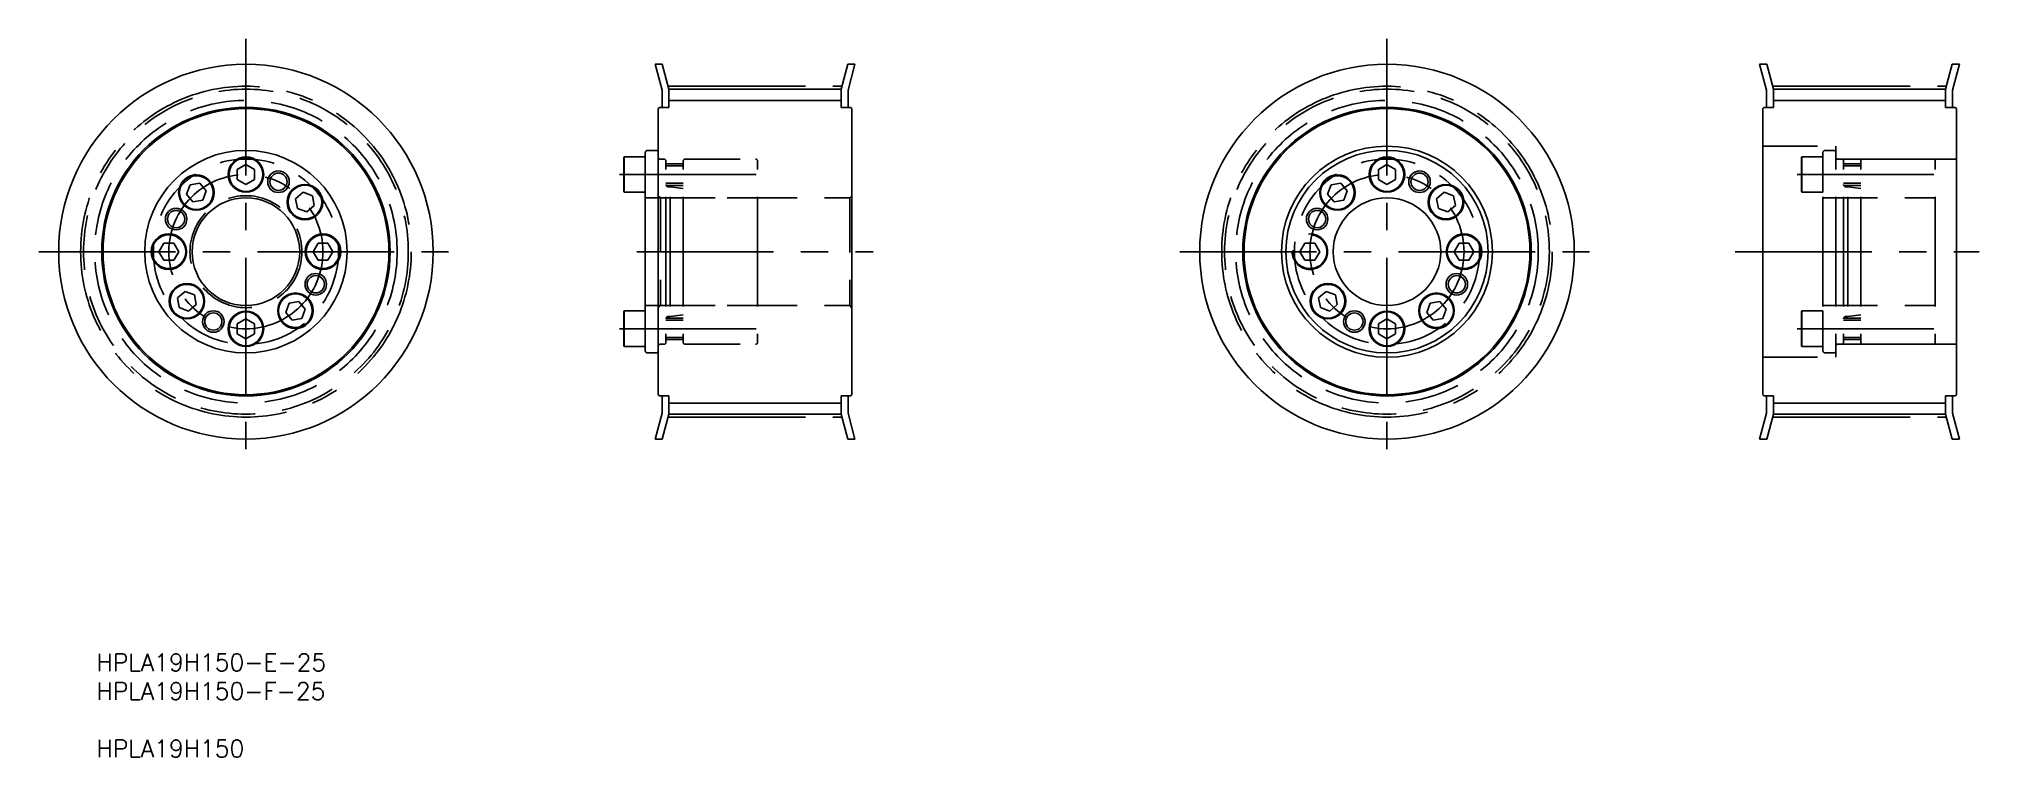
# Model space of a CAD drawing. Extents: x 2 to 452, y -15 to 152.
import ezdxf

# ---------------------------------------------------------------- set-up
doc = ezdxf.new("R2010")
doc.units = 0
doc.linetypes.add('CENTER', pattern=[50.8, 31.75, -6.35, 6.35, -6.35])
doc.linetypes.add('DASHED', pattern=[19.05, 12.7, -6.35])
doc.layers.get('0').update_dxf_attribs({"linetype": 'CONTINUOUS'})
doc.layers.add('CENTER', color=1, linetype='CENTER')
doc.styles.add('MISUMI', font='txt.shx')

# ---------------------------------------------------------------- blocks, each defined once
blk = doc.blocks.new('*U6')
at = {"color": 7, "linetype": 'CONTINUOUS', "style": 'MISUMI'}
for s, p in [('HPLA19H150-E-25', (15.05, 4.8)), ('HPLA19H150-F-25', (15.05, -1.87)), ('HPLA19H150', (15.05, -15.2))]:
    blk.add_text(s, height=4, dxfattribs=at).set_placement(p)

msp = doc.modelspace()

# ---------------------------------------------------------------- linework, layer by layer
at = {"color": 7, "linetype": 'CONTINUOUS'}
for p, q in [((144.79, 145.64), (146.45, 145.64)), ((146.4, 139.65), (144.79, 145.64)), ((148, 139.86), (146.45, 145.64)), ((188, 139.86), (189.54, 145.64)), ((191.2, 145.64), (189.54, 145.64)), ((189.6, 139.65), (191.2, 145.64)), ((401.35, 145.64), (403.01, 145.64)), ((402.96, 139.65), (401.35, 145.64)), ((404.56, 139.86), (403.01, 145.64)), ((444.56, 139.86), (446.1, 145.64)), ((447.76, 145.64), (446.1, 145.64)), ((446.16, 139.65), (447.76, 145.64)), ((148, 139.86), (188, 139.86)), ((148, 135.64), (148, 139.86)), ((188, 135.64), (188, 139.86)), ((404.56, 139.86), (444.56, 139.86)), ((404.56, 135.64), (404.56, 139.86)), ((444.56, 135.64), (444.56, 139.86)), ((145.5, 135.34), (145.8, 135.64)), ((145.5, 68.94), (145.5, 135.34)), ((145.8, 135.64), (148, 135.64)), ((146.4, 135.64), (146.4, 139.65)), ((188, 135.64), (190.2, 135.64)), ((189.6, 135.64), (189.6, 139.65)), ((190.2, 135.64), (190.5, 135.34)), ((190.5, 68.94), (190.5, 135.34)), ((402.06, 135.34), (402.36, 135.64)), ((402.06, 68.94), (402.06, 135.34)), ((402.36, 135.64), (404.56, 135.64)), ((402.96, 135.64), (402.96, 139.65)), ((444.56, 135.64), (446.76, 135.64)), ((446.16, 135.64), (446.16, 139.65)), ((446.76, 135.64), (447.06, 135.34)), ((447.06, 68.94), (447.06, 135.34)), ((49.73, 122.35), (47.73, 121.2)), ((51.73, 121.2), (49.73, 122.35)), ((50.73, 121.78), (50.73, 121.78)), ((137.5, 123.97), (137.61, 124.17)), ((137.5, 116.12), (137.5, 123.97)), ((137.61, 115.92), (137.61, 124.17)), ((137.61, 124.17), (142.5, 124.17)), ((142.5, 102.14), (142.5, 125.14)), ((142.5, 115.92), (142.5, 124.17)), ((142.5, 117.54), (142.5, 122.54)), ((143, 125.64), (145, 125.64)), ((145.5, 102.14), (145.5, 125.14)), ((314.79, 122.35), (312.79, 121.2)), ((316.79, 121.2), (314.79, 122.35)), ((315.79, 121.78), (315.79, 121.78)), ((36.74, 117.63), (35.95, 115.46)), ((39.01, 118.03), (36.74, 117.63)), ((40.5, 116.26), (39.01, 118.03)), ((47.73, 121.2), (47.73, 118.89)), ((47.73, 118.89), (49.73, 117.74)), ((49.73, 117.74), (51.73, 118.89)), ((51.23, 121.49), (51.23, 121.49)), ((51.73, 118.89), (51.73, 121.2)), ((301.8, 117.63), (301.01, 115.46)), ((304.07, 118.03), (301.8, 117.63)), ((305.56, 116.26), (304.07, 118.03)), ((312.79, 121.2), (312.79, 118.89)), ((312.79, 118.89), (314.79, 117.74)), ((314.79, 117.74), (316.79, 118.89)), ((316.29, 121.49), (316.29, 121.49)), ((316.79, 118.89), (316.79, 121.2)), ((35.95, 115.46), (37.43, 113.69)), ((37.43, 113.69), (39.71, 114.09)), ((39.71, 114.09), (40.5, 116.26)), ((63.04, 115.92), (61.27, 114.44)), ((61.27, 114.44), (61.67, 112.17)), ((65.21, 115.13), (63.04, 115.92)), ((63.84, 111.38), (65.61, 112.86)), ((65.61, 112.86), (65.21, 115.13)), ((137.5, 116.12), (137.61, 115.92)), ((137.61, 115.92), (142.5, 115.92)), ((301.01, 115.46), (302.49, 113.69)), ((302.49, 113.69), (304.77, 114.09)), ((304.77, 114.09), (305.56, 116.26)), ((328.1, 115.92), (326.33, 114.44)), ((326.33, 114.44), (326.73, 112.17)), ((330.27, 115.13), (328.1, 115.92)), ((328.9, 111.38), (330.67, 112.86)), ((330.67, 112.86), (330.27, 115.13)), ((61.67, 112.17), (63.84, 111.38)), ((326.73, 112.17), (328.9, 111.38)), ((30.67, 104.14), (29.52, 102.14)), ((32.98, 104.14), (30.67, 104.14)), ((34.14, 102.14), (32.98, 104.14)), ((66.47, 104.14), (65.32, 102.14)), ((68.78, 104.14), (66.47, 104.14)), ((69.94, 102.14), (68.78, 104.14)), ((295.73, 104.14), (294.58, 102.14)), ((298.04, 104.14), (295.73, 104.14)), ((299.2, 102.14), (298.04, 104.14)), ((331.53, 104.14), (330.38, 102.14)), ((333.84, 104.14), (331.53, 104.14)), ((335, 102.14), (333.84, 104.14)), ((29.52, 102.14), (30.67, 100.14)), ((30.67, 100.14), (32.98, 100.14)), ((32.98, 100.14), (34.14, 102.14)), ((65.32, 102.14), (66.47, 100.14)), ((66.47, 100.14), (68.78, 100.14)), ((68.78, 100.14), (69.94, 102.14)), ((142.5, 102.14), (142.5, 79.14)), ((145.5, 102.14), (145.5, 79.14)), ((294.58, 102.14), (295.73, 100.14)), ((295.73, 100.14), (298.04, 100.14)), ((298.04, 100.14), (299.2, 102.14)), ((330.38, 102.14), (331.53, 100.14)), ((331.53, 100.14), (333.84, 100.14)), ((333.84, 100.14), (335, 102.14)), ((35.61, 92.91), (33.85, 91.43)), ((33.85, 91.43), (34.25, 89.15)), ((37.79, 92.12), (35.61, 92.91)), ((38.19, 89.85), (37.79, 92.12)), ((59.75, 90.2), (58.96, 88.03)), ((62.02, 90.6), (59.75, 90.2)), ((63.51, 88.83), (62.02, 90.6)), ((300.67, 92.91), (298.91, 91.43)), ((298.91, 91.43), (299.31, 89.15)), ((302.84, 92.12), (300.67, 92.91)), ((303.25, 89.85), (302.84, 92.12)), ((324.81, 90.2), (324.02, 88.03)), ((327.08, 90.6), (324.81, 90.2)), ((328.57, 88.83), (327.08, 90.6)), ((34.25, 89.15), (36.42, 88.36)), ((36.42, 88.36), (38.19, 89.85)), ((49.73, 86.55), (47.73, 85.4)), ((51.73, 85.4), (49.73, 86.55)), ((58.96, 88.03), (60.44, 86.26)), ((60.44, 86.26), (62.72, 86.66)), ((62.72, 86.66), (63.51, 88.83)), ((137.5, 88.17), (137.61, 88.37)), ((137.5, 88.17), (137.5, 80.32)), ((137.61, 88.37), (142.5, 88.37)), ((137.61, 88.37), (137.61, 80.12)), ((142.5, 88.37), (142.5, 80.12)), ((142.5, 86.74), (142.5, 81.74)), ((299.31, 89.15), (301.48, 88.36)), ((301.48, 88.36), (303.25, 89.85)), ((314.79, 86.55), (312.79, 85.4)), ((316.79, 85.4), (314.79, 86.55)), ((324.02, 88.03), (325.5, 86.26)), ((325.5, 86.26), (327.78, 86.66)), ((327.78, 86.66), (328.57, 88.83)), ((47.73, 85.4), (47.73, 83.09)), ((47.73, 83.09), (49.73, 81.94)), ((49.73, 81.94), (51.73, 83.09)), ((51.73, 83.09), (51.73, 85.4)), ((312.79, 85.4), (312.79, 83.09)), ((312.79, 83.09), (314.79, 81.94)), ((314.79, 81.94), (316.79, 83.09)), ((316.79, 83.09), (316.79, 85.4)), ((137.5, 80.32), (137.61, 80.12)), ((137.61, 80.12), (142.5, 80.12)), ((143, 78.64), (145, 78.64)), ((145.5, 68.94), (145.8, 68.64)), ((145.8, 68.64), (148, 68.64)), ((146.4, 68.64), (146.4, 64.64)), ((148, 64.42), (148, 68.64)), ((188, 68.64), (190.2, 68.64)), ((188, 64.42), (188, 68.64)), ((189.6, 68.64), (189.6, 64.64)), ((190.5, 68.94), (190.2, 68.64)), ((402.06, 68.94), (402.36, 68.64)), ((402.36, 68.64), (404.56, 68.64)), ((402.96, 68.64), (402.96, 64.64)), ((404.56, 64.42), (404.56, 68.64)), ((444.56, 68.64), (446.76, 68.64)), ((444.56, 64.42), (444.56, 68.64)), ((446.16, 68.64), (446.16, 64.64)), ((447.06, 68.94), (446.76, 68.64)), ((146.4, 64.64), (144.79, 58.64)), ((148, 64.42), (146.45, 58.64)), ((148, 64.42), (188, 64.42)), ((188, 64.42), (189.54, 58.64)), ((189.6, 64.64), (191.2, 58.64)), ((402.96, 64.64), (401.35, 58.64)), ((404.56, 64.42), (403.01, 58.64)), ((404.56, 64.42), (444.56, 64.42)), ((444.56, 64.42), (446.1, 58.64)), ((446.16, 64.64), (447.76, 58.64)), ((144.79, 58.64), (146.45, 58.64)), ((191.2, 58.64), (189.54, 58.64)), ((401.35, 58.64), (403.01, 58.64)), ((447.76, 58.64), (446.1, 58.64))]:
    msp.add_line(p, q, dxfattribs=at)
at = {"color": 3, "linetype": 'CONTINUOUS'}
for p, q in [((148, 137.27), (188, 137.27)), ((404.56, 137.27), (444.56, 137.27)), ((148, 67.01), (188, 67.01)), ((404.56, 67.01), (444.56, 67.01))]:
    msp.add_line(p, q, dxfattribs=at)
at = {"color": 3, "linetype": 'DASHED'}
for p, q in [((402.06, 126.64), (419.06, 126.64)), ((419.06, 123.64), (419.06, 126.64)), ((145.91, 123.64), (146.8, 123.64)), ((147.3, 102.14), (147.3, 123.14)), ((151.3, 122.54), (147.3, 122.54)), ((151.3, 122.04), (147.3, 122.04)), ((151.3, 102.14), (151.3, 123.14)), ((151.8, 123.64), (168.1, 123.64)), ((168.6, 102.14), (168.6, 123.14)), ((411.06, 123.97), (411.17, 124.17)), ((411.06, 116.12), (411.06, 123.97)), ((411.17, 115.92), (411.17, 124.17)), ((411.17, 124.17), (416.06, 124.17)), ((416.06, 102.14), (416.06, 125.14)), ((416.06, 115.92), (416.06, 124.17)), ((416.06, 117.54), (416.06, 122.54)), ((416.56, 125.64), (418.56, 125.64)), ((419.06, 102.14), (419.06, 125.14)), ((419.06, 123.64), (447.06, 123.64)), ((419.47, 123.64), (420.36, 123.64)), ((420.86, 102.14), (420.86, 123.14)), ((424.86, 122.54), (420.86, 122.54)), ((424.86, 122.04), (420.86, 122.04)), ((424.86, 102.14), (424.86, 123.14)), ((425.36, 123.64), (441.66, 123.64)), ((442.16, 102.14), (442.16, 123.14)), ((151.3, 118.04), (147.3, 118.04)), ((151.3, 117.54), (147.3, 117.54)), ((424.86, 118.04), (420.86, 118.04)), ((424.86, 117.54), (420.86, 117.54)), ((142.5, 114.64), (168.6, 114.64)), ((145.5, 115.14), (146, 114.64)), ((146, 114.64), (146, 89.64)), ((146, 114.64), (190, 114.64)), ((147.9, 117.17), (148.3, 117.17)), ((148.3, 102.14), (148.3, 117.17)), ((148.3, 117.17), (151.3, 116.83)), ((190.5, 115.14), (190, 114.64)), ((190, 114.64), (190, 89.64)), ((411.06, 116.12), (411.17, 115.92)), ((411.17, 115.92), (416.06, 115.92)), ((416.06, 114.64), (442.16, 114.64)), ((421.46, 117.17), (421.86, 117.17)), ((421.86, 102.14), (421.86, 117.17)), ((421.86, 117.17), (424.86, 116.83)), ((147.3, 102.14), (147.3, 81.14)), ((148.3, 102.14), (148.3, 87.12)), ((151.3, 102.14), (151.3, 81.14)), ((168.6, 102.14), (168.6, 81.14)), ((416.06, 102.14), (416.06, 79.14)), ((419.06, 102.14), (419.06, 79.14)), ((420.86, 102.14), (420.86, 81.14)), ((421.86, 102.14), (421.86, 87.12)), ((424.86, 102.14), (424.86, 81.14)), ((442.16, 102.14), (442.16, 81.14)), ((142.5, 89.64), (168.6, 89.64)), ((145.5, 89.14), (146, 89.64)), ((146, 89.64), (190, 89.64)), ((151.3, 86.74), (147.3, 86.74)), ((151.3, 86.24), (147.3, 86.24)), ((147.9, 87.12), (148.3, 87.12)), ((148.3, 87.12), (151.3, 87.46)), ((190.5, 89.14), (190, 89.64)), ((411.06, 88.17), (411.17, 88.37)), ((411.06, 88.17), (411.06, 80.32)), ((411.17, 88.37), (416.06, 88.37)), ((411.17, 88.37), (411.17, 80.12)), ((416.06, 89.64), (442.16, 89.64)), ((416.06, 88.37), (416.06, 80.12)), ((416.06, 86.74), (416.06, 81.74)), ((424.86, 86.74), (420.86, 86.74)), ((424.86, 86.24), (420.86, 86.24)), ((421.46, 87.12), (421.86, 87.12)), ((421.86, 87.12), (424.86, 87.46)), ((151.3, 82.24), (147.3, 82.24)), ((151.3, 81.74), (147.3, 81.74)), ((424.86, 82.24), (420.86, 82.24)), ((424.86, 81.74), (420.86, 81.74)), ((145.91, 80.64), (146.8, 80.64)), ((151.8, 80.64), (168.1, 80.64)), ((402.06, 77.64), (419.06, 77.64)), ((411.06, 80.32), (411.17, 80.12)), ((411.17, 80.12), (416.06, 80.12)), ((416.56, 78.64), (418.56, 78.64)), ((419.06, 80.64), (419.06, 77.64)), ((419.06, 80.64), (447.06, 80.64)), ((419.47, 80.64), (420.36, 80.64)), ((425.36, 80.64), (441.66, 80.64))]:
    msp.add_line(p, q, dxfattribs=at)
at = {"color": 7, "linetype": 'CONTINUOUS'}
for centre, radius in [((49.73, 102.14), 43.5), ((314.79, 102.14), 43.5), ((49.73, 102.14), 33.5), ((49.73, 102.14), 33.2), ((314.79, 102.14), 33.5), ((314.79, 102.14), 33.2), ((314.79, 102.14), 24.5), ((49.73, 102.14), 23.5), ((49.73, 120.04), 4.12), ((49.73, 120.04), 3.92), ((314.79, 102.14), 23.5), ((314.79, 120.04), 4.12), ((314.79, 120.04), 3.92), ((38.22, 115.86), 4.12), ((38.22, 115.86), 3.92), ((57.29, 118.37), 2), ((63.44, 113.65), 4.12), ((63.44, 113.65), 3.92), ((303.28, 115.86), 4.12), ((303.28, 115.86), 3.92), ((322.35, 118.37), 2.5), ((322.35, 118.37), 2), ((328.5, 113.65), 4.12), ((328.5, 113.65), 3.92), ((49.73, 102.14), 12.5), ((314.79, 102.14), 12.5), ((33.51, 109.71), 2), ((298.56, 109.71), 2.5), ((298.56, 109.71), 2), ((31.83, 102.14), 4.12), ((31.83, 102.14), 3.92), ((67.63, 102.14), 4.12), ((67.63, 102.14), 3.92), ((332.69, 102.14), 4.12), ((332.69, 102.14), 3.92), ((36.02, 90.64), 4.12), ((65.95, 94.58), 2), ((301.08, 90.64), 4.12), ((331.01, 94.58), 2.5), ((331.01, 94.58), 2), ((36.02, 90.64), 3.92), ((61.23, 88.43), 4.12), ((61.23, 88.43), 3.92), ((301.08, 90.64), 3.92), ((326.29, 88.43), 4.12), ((326.29, 88.43), 3.92), ((42.16, 85.92), 2), ((49.73, 84.24), 4.12), ((49.73, 84.24), 3.92), ((307.22, 85.92), 2.5), ((307.22, 85.92), 2), ((314.79, 84.24), 4.12), ((314.79, 84.24), 3.92)]:
    msp.add_circle(centre, radius, dxfattribs=at)
at = {"color": 3, "linetype": 'DASHED'}
for centre, radius in [((49.73, 102.14), 37.72), ((314.79, 102.14), 37.72), ((49.73, 102.14), 35.13), ((314.79, 102.14), 35.13), ((49.73, 102.14), 21.5), ((314.79, 102.14), 21.5), ((49.73, 102.14), 13), ((296.89, 102.14), 4.12), ((296.89, 102.14), 3.92)]:
    msp.add_circle(centre, radius, dxfattribs=at)
at = {"color": 3}
for centre in [(57.29, 118.37), (33.51, 109.71), (65.95, 94.58), (42.16, 85.92)]:
    msp.add_circle(centre, 2.5, dxfattribs=at)
at = {"color": 7, "linetype": 'CONTINUOUS'}
for centre, start, end in [((143, 125.14), 90, 180), ((145, 125.14), 0, 90), ((143, 79.14), 180, 270), ((145, 79.14), 270, 0)]:
    msp.add_arc(centre, 0.5, start, end, dxfattribs=at)
at = {"color": 3, "linetype": 'DASHED'}
for centre, radius, start, end in [((145.91, 124.05), 0.41, 180, 270), ((146.8, 123.14), 0.5, 0, 90), ((151.8, 123.14), 0.5, 90, 180), ((168.1, 123.14), 0.5, 0, 90), ((416.56, 125.14), 0.5, 90, 180), ((418.56, 125.14), 0.5, 0, 90), ((419.47, 124.05), 0.41, 180, 270), ((420.36, 123.14), 0.5, 0, 90), ((425.36, 123.14), 0.5, 90, 180), ((441.66, 123.14), 0.5, 0, 90), ((147.9, 117.77), 0.6, 180.0007, 270), ((421.46, 117.77), 0.6, 180.0007, 270), ((147.9, 86.52), 0.6, 90, 179.9993), ((421.46, 86.52), 0.6, 90, 179.9993), ((146.8, 81.14), 0.5, 270, 0), ((151.8, 81.14), 0.5, 180, 270), ((168.1, 81.14), 0.5, 270, 0), ((420.36, 81.14), 0.5, 270, 0), ((425.36, 81.14), 0.5, 180, 270), ((441.66, 81.14), 0.5, 270, 0), ((145.91, 80.23), 0.41, 90, 180), ((416.56, 79.14), 0.5, 180, 270), ((418.56, 79.14), 0.5, 270, 0), ((419.47, 80.23), 0.41, 90, 180)]:
    msp.add_arc(centre, radius, start, end, dxfattribs=at)
at = {"layer": 'CENTER', "color": 1, "linetype": 'CENTER'}
for p, q in [((49.73, 151.55), (49.73, 52.05)), ((314.79, 151.55), (314.79, 52.05)), ((148, 140.55), (188, 140.55)), ((404.56, 140.55), (444.56, 140.55)), ((136.5, 120.04), (169.6, 120.04)), ((410.06, 120.04), (443.16, 120.04)), ((1.61, 102.14), (96.8, 102.14)), ((140.5, 102.14), (195.45, 102.14)), ((266.67, 102.14), (361.86, 102.14)), ((395.69, 102.14), (452.36, 102.14)), ((136.5, 84.24), (169.6, 84.24)), ((410.06, 84.24), (443.16, 84.24)), ((148, 63.74), (188, 63.74)), ((404.56, 63.74), (444.56, 63.74))]:
    msp.add_line(p, q, dxfattribs=at)
for centre, radius in [((49.73, 102.14), 38.4), ((314.79, 102.14), 38.4), ((49.73, 102.14), 17.9), ((314.79, 102.14), 17.9)]:
    msp.add_circle(centre, radius, dxfattribs=at)

# ---------------------------------------------------------------- block references
at = {"color": 7, "linetype": 'CONTINUOUS'}
msp.add_blockref('*U6', (0, 0), dxfattribs=at)

doc.saveas('drawing.dxf')
